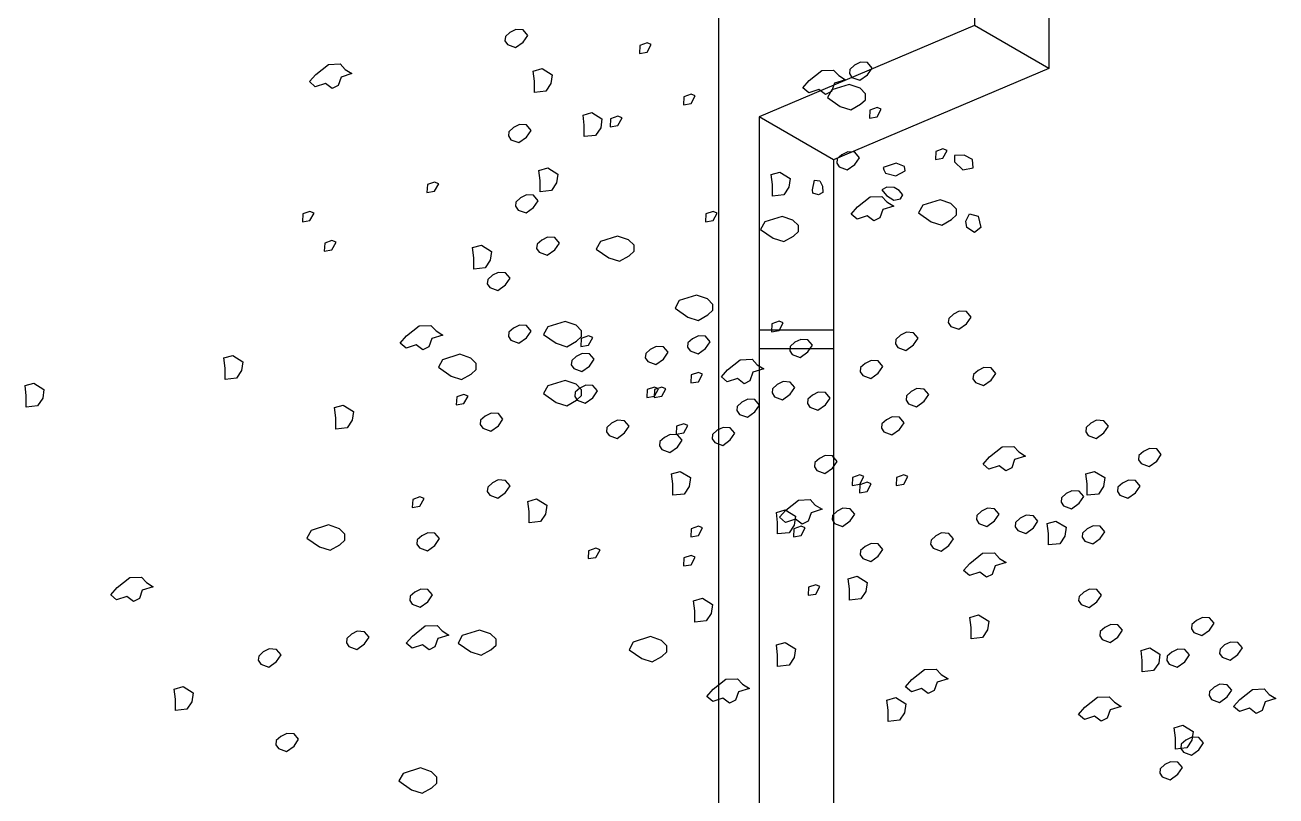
# Model space of a CAD drawing. Header units: millimetres. Extents: x 462666 to 1244237, y 2328025 to 3795663.
# Drawn here: x 1162432 to 1164119, y 2845316 to 2846356 of the extents above; entities that cross this region are included whole.
import ezdxf

# ---------------------------------------------------------------- set-up
doc = ezdxf.new("R2010")
doc.units = ezdxf.units.MM
for name, color, linetype in [('arbre', 250, 'Continuous'), ('MUR-POH', 64, 'Continuous'), ('MUR_REZ', 3, 'Continuous'), ('PLE_REZ', 200, 'Continuous')]:
    doc.layers.add(name, color=color, linetype=linetype)

# ---------------------------------------------------------------- blocks, each defined once
blk = doc.blocks.new('arbre3')
at = {"layer": 'arbre', "color": 252}
for points in [[(249.4788, 32.1911), (249.5201, 32.1759), (249.5593, 32.2042), (249.5832, 32.2389), (249.5593, 32.2672), (249.5223, 32.2694), (249.4919, 32.2541), (249.468, 32.2324), (249.4658, 32.2107)], [(263.2569, 32.1143), (263.296, 32.1208), (263.3177, 32.1599), (263.296, 32.1686), (263.2591, 32.1555)], [(261.5867, 32.0056), (261.6519, 32.0578), (261.7127, 32.06), (261.7388, 32.0317), (261.7736, 32.01), (261.7171, 31.9926), (261.7019, 31.9492), (261.6714, 31.934), (261.6367, 31.96), (261.5845, 31.9426), (261.5541, 31.9687)], [(262.7155, 31.9128), (262.7155, 31.9714), (262.709, 32.0235), (262.7546, 32.0366), (262.8067, 32.004), (262.8002, 31.9584), (262.7741, 31.9193)], [(264.1321, 31.974), (264.1973, 32.0261), (264.2582, 32.0283), (264.2843, 32), (264.319, 31.9783), (264.2625, 31.9609), (264.2473, 31.9175), (264.2169, 31.9023), (264.1821, 31.9283), (264.1299, 31.911), (264.0995, 31.937)], [(264.3526, 31.9908), (264.3939, 31.9756), (264.433, 32.0039), (264.4569, 32.0386), (264.433, 32.0669), (264.396, 32.069), (264.3656, 32.0538), (264.3417, 32.0321), (264.3395, 32.0104)], [(251.1953, 31.8723), (251.2497, 31.855), (251.2997, 31.8832), (251.3258, 31.9071), (251.3258, 31.9375), (251.2975, 31.9658), (251.241, 31.9853), (251.1519, 31.9571), (251.1301, 31.918)], [(263.4837, 31.8497), (263.5229, 31.8562), (263.5446, 31.8953), (263.5229, 31.904), (263.4859, 31.891)], [(251.3464, 31.8119), (251.3855, 31.8184), (251.4073, 31.8575), (251.3855, 31.8662), (251.3486, 31.8532)], [(249.497, 31.7006), (249.5383, 31.6854), (249.5774, 31.7137), (249.6013, 31.7484), (249.5774, 31.7767), (249.5405, 31.7788), (249.51, 31.7636), (249.4861, 31.7419), (249.484, 31.7202)], [(262.9719, 31.6849), (262.9719, 31.7435), (262.9654, 31.7956), (263.011, 31.8087), (263.0632, 31.7761), (263.0567, 31.7305), (263.0306, 31.6914)], [(263.1056, 31.7363), (263.1448, 31.7428), (263.1665, 31.7819), (263.1448, 31.7906), (263.1078, 31.7776)], [(264.783, 31.5674), (264.8221, 31.574), (264.8438, 31.6131), (264.8221, 31.6218), (264.7851, 31.6087)], [(264.2874, 31.5283), (264.3287, 31.5131), (264.3678, 31.5414), (264.3917, 31.5761), (264.3678, 31.6044), (264.3309, 31.6065), (264.3004, 31.5913), (264.2765, 31.5696), (264.2744, 31.5479)], [(264.8808, 31.5544), (264.9242, 31.5131), (264.9786, 31.524), (264.9742, 31.5674), (264.9308, 31.5892), (264.8808, 31.587)], [(262.744, 31.4), (262.744, 31.4587), (262.7374, 31.5108), (262.7831, 31.5238), (262.8352, 31.4912), (262.8287, 31.4456), (262.8026, 31.4066)], [(263.9421, 31.3783), (263.9421, 31.437), (263.9356, 31.4891), (263.9812, 31.5021), (264.0334, 31.4695), (264.0268, 31.4239), (264.0008, 31.3848)], [(264.5265, 31.4957), (264.5787, 31.4827), (264.6265, 31.5088), (264.6243, 31.5305), (264.5808, 31.5479), (264.5395, 31.5348), (264.5135, 31.5262), (264.5178, 31.5131)], [(262.1604, 31.3961), (262.1995, 31.4027), (262.2212, 31.4418), (262.1995, 31.4505), (262.1625, 31.4374)], [(264.1483, 31.411), (264.1592, 31.461), (264.1874, 31.4566), (264.2005, 31.4284), (264.2026, 31.3958), (264.1809, 31.3849), (264.1505, 31.3936)], [(249.5334, 31.3373), (249.5747, 31.3221), (249.6138, 31.3503), (249.6377, 31.3851), (249.6138, 31.4133), (249.5768, 31.4155), (249.5464, 31.4003), (249.5225, 31.3785), (249.5203, 31.3568)], [(264.3809, 31.3219), (264.4461, 31.3741), (264.5069, 31.3762), (264.533, 31.348), (264.5678, 31.3263), (264.5113, 31.3089), (264.4961, 31.2654), (264.4656, 31.2502), (264.4309, 31.2763), (264.3787, 31.2589), (264.3483, 31.285)], [(264.5308, 31.3806), (264.5678, 31.3567), (264.6026, 31.3632), (264.6156, 31.3849), (264.596, 31.4067), (264.57, 31.4219), (264.533, 31.424), (264.5069, 31.411)], [(261.5176, 31.245), (261.5567, 31.2515), (261.5784, 31.2906), (261.5567, 31.2993), (261.5197, 31.2862)], [(263.5972, 31.245), (263.6363, 31.2515), (263.658, 31.2906), (263.6363, 31.2993), (263.5993, 31.2862)], [(264.7612, 31.2459), (264.8156, 31.2285), (264.8656, 31.2567), (264.8916, 31.2806), (264.8916, 31.3111), (264.8634, 31.3393), (264.8069, 31.3589), (264.7178, 31.3306), (264.696, 31.2915)], [(263.9462, 31.1605), (264.0006, 31.1431), (264.0506, 31.1713), (264.0766, 31.1952), (264.0766, 31.2257), (264.0484, 31.2539), (263.9919, 31.2735), (263.9028, 31.2452), (263.881, 31.2061)], [(264.9392, 31.2481), (264.9588, 31.2871), (265.0044, 31.2741), (265.0174, 31.2155), (264.9848, 31.1894), (264.9457, 31.2155)], [(249.6424, 31.1193), (249.6837, 31.104), (249.7228, 31.1323), (249.7467, 31.1671), (249.7228, 31.1953), (249.6859, 31.1975), (249.6554, 31.1823), (249.6315, 31.1605), (249.6294, 31.1388)], [(263.0984, 31.0588), (263.1528, 31.0414), (263.2028, 31.0697), (263.2288, 31.0936), (263.2288, 31.124), (263.2006, 31.1522), (263.1441, 31.1718), (263.055, 31.1435), (263.0332, 31.1044)], [(261.631, 31.0938), (261.6701, 31.1003), (261.6919, 31.1394), (261.6701, 31.1481), (261.6332, 31.1351)], [(262.402, 31.0013), (262.402, 31.0599), (262.3955, 31.112), (262.4411, 31.125), (262.4932, 31.0925), (262.4867, 31.0469), (262.4607, 31.0078)], [(249.388, 30.9376), (249.4293, 30.9224), (249.4684, 30.9506), (249.4923, 30.9854), (249.4684, 31.0136), (249.4314, 31.0158), (249.401, 31.0006), (249.3771, 30.9789), (249.3749, 30.9571)], [(263.5054, 30.7537), (263.5597, 30.7363), (263.6097, 30.7646), (263.6358, 30.7885), (263.6358, 30.8189), (263.6075, 30.8471), (263.551, 30.8667), (263.4619, 30.8384), (263.4402, 30.7993)], [(264.8625, 30.7056), (264.9038, 30.6904), (264.9429, 30.7186), (264.9669, 30.7534), (264.9429, 30.7816), (264.906, 30.7838), (264.8756, 30.7686), (264.8517, 30.7469), (264.8495, 30.7251)], [(249.497, 30.6651), (249.5383, 30.6499), (249.5774, 30.6781), (249.6013, 30.7129), (249.5774, 30.7411), (249.5405, 30.7433), (249.51, 30.7281), (249.4861, 30.7063), (249.484, 30.6846)], [(262.8271, 30.6181), (262.8815, 30.6007), (262.9315, 30.629), (262.9575, 30.6529), (262.9575, 30.6833), (262.9293, 30.7115), (262.8728, 30.7311), (262.7837, 30.7028), (262.7619, 30.6637)], [(263.9375, 30.678), (263.9766, 30.6845), (263.9983, 30.7237), (263.9766, 30.7323), (263.9396, 30.7193)], [(262.0551, 30.6564), (262.1203, 30.7085), (262.1811, 30.7107), (262.2072, 30.6825), (262.242, 30.6607), (262.1855, 30.6433), (262.1703, 30.5999), (262.1398, 30.5847), (262.105, 30.6108), (262.0529, 30.5934), (262.0225, 30.6194)], [(262.9544, 30.6024), (262.9935, 30.609), (263.0152, 30.6481), (262.9935, 30.6568), (262.9566, 30.6437)], [(263.5176, 30.5784), (263.5589, 30.5632), (263.598, 30.5914), (263.6219, 30.6262), (263.598, 30.6544), (263.561, 30.6566), (263.5306, 30.6414), (263.5067, 30.6197), (263.5045, 30.598)], [(264.5899, 30.5966), (264.6312, 30.5814), (264.6703, 30.6096), (264.6942, 30.6444), (264.6703, 30.6726), (264.6334, 30.6748), (264.6029, 30.6596), (264.579, 30.6379), (264.5769, 30.6161)], [(263.2995, 30.5239), (263.3408, 30.5087), (263.3799, 30.5369), (263.4038, 30.5717), (263.3799, 30.5999), (263.3429, 30.6021), (263.3125, 30.5869), (263.2886, 30.5652), (263.2864, 30.5435)], [(264.0446, 30.5602), (264.0859, 30.545), (264.1251, 30.5733), (264.149, 30.608), (264.1251, 30.6363), (264.0881, 30.6385), (264.0577, 30.6232), (264.0338, 30.6015), (264.0316, 30.5798)], [(261.1196, 30.4315), (261.1196, 30.4902), (261.1131, 30.5423), (261.1587, 30.5553), (261.2109, 30.5227), (261.2044, 30.4771), (261.1783, 30.4381)], [(262.2845, 30.4486), (262.3389, 30.4312), (262.3889, 30.4595), (262.415, 30.4834), (262.415, 30.5138), (262.3867, 30.542), (262.3302, 30.5616), (262.2411, 30.5334), (262.2193, 30.4943)], [(262.9178, 30.4876), (262.9591, 30.4724), (262.9982, 30.5006), (263.0221, 30.5354), (262.9982, 30.5636), (262.9613, 30.5658), (262.9308, 30.5506), (262.9069, 30.5289), (262.9048, 30.5071)], [(263.7115, 30.4814), (263.7767, 30.5335), (263.8376, 30.5357), (263.8637, 30.5075), (263.8984, 30.4857), (263.8419, 30.4684), (263.8267, 30.4249), (263.7963, 30.4097), (263.7615, 30.4358), (263.7093, 30.4184), (263.6789, 30.4445)], [(264.4081, 30.4512), (264.4494, 30.436), (264.4886, 30.4643), (264.5125, 30.499), (264.4886, 30.5273), (264.4516, 30.5294), (264.4212, 30.5142), (264.3973, 30.4925), (264.3951, 30.4708)], [(263.5216, 30.4135), (263.5607, 30.42), (263.5824, 30.4591), (263.5607, 30.4678), (263.5237, 30.4547)], [(264.9897, 30.4149), (265.031, 30.3997), (265.0702, 30.4279), (265.0941, 30.4627), (265.0702, 30.4909), (265.0332, 30.4931), (265.0028, 30.4779), (264.9789, 30.4562), (264.9767, 30.4345)], [(260.0937, 30.2891), (260.0937, 30.3477), (260.0872, 30.3999), (260.1328, 30.4129), (260.185, 30.3803), (260.1785, 30.3347), (260.1524, 30.2956)], [(262.8271, 30.313), (262.8815, 30.2957), (262.9315, 30.3239), (262.9575, 30.3478), (262.9575, 30.3782), (262.9293, 30.4065), (262.8728, 30.426), (262.7837, 30.3978), (262.7619, 30.3587)], [(262.936, 30.3241), (262.9773, 30.3089), (263.0164, 30.3371), (263.0403, 30.3719), (263.0164, 30.4001), (262.9794, 30.4023), (262.949, 30.3871), (262.9251, 30.3653), (262.9229, 30.3436)], [(263.2947, 30.3379), (263.3338, 30.3444), (263.3555, 30.3835), (263.3338, 30.3922), (263.2969, 30.3791)], [(263.3325, 30.3379), (263.3716, 30.3444), (263.3934, 30.3835), (263.3716, 30.3922), (263.3347, 30.3791)], [(263.9538, 30.3422), (263.9951, 30.327), (264.0342, 30.3553), (264.0581, 30.39), (264.0342, 30.4183), (263.9972, 30.4204), (263.9668, 30.4052), (263.9429, 30.3835), (263.9407, 30.3618)], [(262.3116, 30.3001), (262.3507, 30.3066), (262.3725, 30.3457), (262.3507, 30.3544), (262.3138, 30.3414)], [(263.772, 30.2514), (263.8133, 30.2362), (263.8524, 30.2644), (263.8764, 30.2992), (263.8524, 30.3274), (263.8155, 30.3296), (263.7851, 30.3144), (263.7612, 30.2927), (263.759, 30.2709)], [(264.1355, 30.2877), (264.1768, 30.2725), (264.2159, 30.3008), (264.2399, 30.3355), (264.2159, 30.3638), (264.179, 30.3659), (264.1486, 30.3507), (264.1247, 30.329), (264.1225, 30.3073)], [(264.6444, 30.3059), (264.6857, 30.2907), (264.7248, 30.3189), (264.7488, 30.3537), (264.7248, 30.3819), (264.6879, 30.3841), (264.6575, 30.3689), (264.6336, 30.3472), (264.6314, 30.3254)], [(249.3516, 30.2109), (249.3929, 30.1957), (249.432, 30.2239), (249.4559, 30.2587), (249.432, 30.2869), (249.3951, 30.2891), (249.3646, 30.2739), (249.3407, 30.2522), (249.3386, 30.2304)], [(261.6896, 30.1752), (261.6896, 30.2338), (261.6831, 30.2859), (261.7287, 30.2989), (261.7808, 30.2664), (261.7743, 30.2208), (261.7482, 30.1817)], [(263.0995, 30.1424), (263.1408, 30.1272), (263.18, 30.1554), (263.2039, 30.1902), (263.18, 30.2184), (263.143, 30.2206), (263.1126, 30.2054), (263.0887, 30.1837), (263.0865, 30.1619)], [(263.4459, 30.1489), (263.4851, 30.1554), (263.5068, 30.1945), (263.4851, 30.2032), (263.4481, 30.1902)], [(264.5172, 30.1606), (264.5585, 30.1453), (264.5976, 30.1736), (264.6215, 30.2084), (264.5976, 30.2366), (264.5607, 30.2388), (264.5302, 30.2236), (264.5063, 30.2018), (264.5042, 30.1801)], [(265.5713, 30.1424), (265.6126, 30.1272), (265.6518, 30.1554), (265.6757, 30.1902), (265.6518, 30.2184), (265.6148, 30.2206), (265.5844, 30.2054), (265.5605, 30.1837), (265.5583, 30.1619)], [(263.3722, 30.0697), (263.4135, 30.0545), (263.4526, 30.0828), (263.4765, 30.1175), (263.4526, 30.1458), (263.4156, 30.1479), (263.3852, 30.1327), (263.3613, 30.111), (263.3591, 30.0893)], [(263.6448, 30.1061), (263.6861, 30.0908), (263.7252, 30.1191), (263.7491, 30.1538), (263.7252, 30.1821), (263.6883, 30.1843), (263.6578, 30.1691), (263.6339, 30.1473), (263.6318, 30.1256)], [(265.0614, 30.0316), (265.1266, 30.0838), (265.1875, 30.0859), (265.2136, 30.0577), (265.2483, 30.036), (265.1918, 30.0186), (265.1766, 29.9751), (265.1462, 29.9599), (265.1114, 29.986), (265.0592, 29.9686), (265.0288, 29.9947)], [(265.844, 29.997), (265.8853, 29.9818), (265.9244, 30.0101), (265.9483, 30.0448), (265.9244, 30.0731), (265.8874, 30.0753), (265.857, 30.0601), (265.8331, 30.0383), (265.8309, 30.0166)], [(264.1719, 29.9607), (264.2132, 29.9455), (264.2523, 29.9737), (264.2762, 30.0085), (264.2523, 30.0368), (264.2153, 30.0389), (264.1849, 30.0237), (264.161, 30.002), (264.1588, 29.9803)], [(249.388, 29.8657), (249.4293, 29.8505), (249.4684, 29.8787), (249.4923, 29.9135), (249.4684, 29.9417), (249.4314, 29.9439), (249.401, 29.9287), (249.3771, 29.907), (249.3749, 29.8852)], [(263.4279, 29.8334), (263.4279, 29.892), (263.4214, 29.9441), (263.467, 29.9571), (263.5191, 29.9246), (263.5126, 29.879), (263.4865, 29.8399)], [(265.5652, 29.8334), (265.5652, 29.892), (265.5587, 29.9441), (265.6043, 29.9571), (265.6564, 29.9246), (265.6499, 29.879), (265.6238, 29.8399)], [(264.3534, 29.8843), (264.3925, 29.8908), (264.4143, 29.9299), (264.3925, 29.9386), (264.3556, 29.9256)], [(264.3912, 29.8465), (264.4303, 29.853), (264.4521, 29.8922), (264.4303, 29.9008), (264.3934, 29.8878)], [(264.5803, 29.8843), (264.6194, 29.8908), (264.6411, 29.9299), (264.6194, 29.9386), (264.5824, 29.9256)], [(265.7349, 29.8335), (265.7762, 29.8183), (265.8153, 29.8466), (265.8393, 29.8813), (265.8153, 29.9096), (265.7784, 29.9118), (265.748, 29.8965), (265.7241, 29.8748), (265.7219, 29.8531)], [(262.0847, 29.7709), (262.1239, 29.7775), (262.1456, 29.8166), (262.1239, 29.8253), (262.0869, 29.8122)], [(262.687, 29.6909), (262.687, 29.7496), (262.6805, 29.8017), (262.7261, 29.8147), (262.7782, 29.7821), (262.7717, 29.7365), (262.7456, 29.6974)], [(265.4441, 29.779), (265.4854, 29.7638), (265.5245, 29.7921), (265.5485, 29.8268), (265.5245, 29.8551), (265.4876, 29.8573), (265.4572, 29.842), (265.4333, 29.8203), (265.4311, 29.7986)], [(263.9693, 29.634), (263.9693, 29.6926), (263.9628, 29.7447), (264.0084, 29.7577), (264.0606, 29.7252), (264.0541, 29.6796), (264.028, 29.6405)], [(264.0115, 29.7567), (264.0767, 29.8089), (264.1376, 29.8111), (264.1636, 29.7828), (264.1984, 29.7611), (264.1419, 29.7437), (264.1267, 29.7003), (264.0963, 29.685), (264.0615, 29.7111), (264.0093, 29.6937), (263.9789, 29.7198)], [(264.2627, 29.6882), (264.304, 29.673), (264.3432, 29.7012), (264.3671, 29.736), (264.3432, 29.7642), (264.3062, 29.7664), (264.2758, 29.7512), (264.2519, 29.7295), (264.2497, 29.7078)], [(265.0079, 29.6882), (265.0492, 29.673), (265.0883, 29.7012), (265.1123, 29.736), (265.0883, 29.7642), (265.0514, 29.7664), (265.021, 29.7512), (264.9971, 29.7295), (264.9949, 29.7078)], [(265.2078, 29.6519), (265.2491, 29.6367), (265.2883, 29.6649), (265.3122, 29.6997), (265.2883, 29.7279), (265.2513, 29.7301), (265.2209, 29.7149), (265.197, 29.6931), (265.1948, 29.6714)], [(265.3657, 29.577), (265.3657, 29.6356), (265.3592, 29.6877), (265.4048, 29.7008), (265.4569, 29.6682), (265.4504, 29.6226), (265.4243, 29.5835)], [(249.0245, 29.5932), (249.0658, 29.578), (249.1049, 29.6062), (249.1288, 29.641), (249.1049, 29.6692), (249.0679, 29.6714), (249.0375, 29.6562), (249.0136, 29.6345), (249.0114, 29.6127)], [(261.6063, 29.5673), (261.6606, 29.5499), (261.7106, 29.5781), (261.7367, 29.602), (261.7367, 29.6325), (261.7085, 29.6607), (261.6519, 29.6803), (261.5628, 29.652), (261.5411, 29.6129)], [(263.5216, 29.6198), (263.5607, 29.6263), (263.5824, 29.6654), (263.5607, 29.6741), (263.5237, 29.661)], [(264.0509, 29.6198), (264.09, 29.6263), (264.1118, 29.6654), (264.09, 29.6741), (264.0531, 29.661)], [(264.7716, 29.561), (264.8129, 29.5458), (264.8521, 29.5741), (264.876, 29.6088), (264.8521, 29.6371), (264.8151, 29.6392), (264.7847, 29.624), (264.7608, 29.6023), (264.7586, 29.5806)], [(265.5532, 29.5974), (265.5945, 29.5822), (265.6336, 29.6104), (265.6575, 29.6452), (265.6336, 29.6734), (265.5966, 29.6756), (265.5662, 29.6604), (265.5423, 29.6386), (265.5401, 29.6169)], [(262.9922, 29.5064), (263.0313, 29.5129), (263.0531, 29.552), (263.0313, 29.5607), (262.9944, 29.5476)], [(264.4081, 29.5065), (264.4494, 29.4913), (264.4886, 29.5196), (264.5125, 29.5543), (264.4886, 29.5826), (264.4516, 29.5847), (264.4212, 29.5695), (264.3973, 29.5478), (264.3951, 29.5261)], [(263.4837, 29.4686), (263.5229, 29.4751), (263.5446, 29.5142), (263.5229, 29.5229), (263.4859, 29.5099)], [(264.9614, 29.4819), (265.0266, 29.534), (265.0875, 29.5362), (265.1136, 29.508), (265.1483, 29.4862), (265.0918, 29.4688), (265.0766, 29.4254), (265.0462, 29.4102), (265.0114, 29.4363), (264.9592, 29.4189), (264.9288, 29.4449)], [(248.9881, 29.3025), (249.0294, 29.2873), (249.0685, 29.3155), (249.0924, 29.3503), (249.0685, 29.3785), (249.0316, 29.3807), (249.0011, 29.3655), (248.9772, 29.3438), (248.9751, 29.3221)], [(260.5618, 29.3569), (260.627, 29.4091), (260.6878, 29.4113), (260.7139, 29.383), (260.7487, 29.3613), (260.6922, 29.3439), (260.677, 29.3005), (260.6465, 29.2852), (260.6117, 29.3113), (260.5596, 29.2939), (260.5292, 29.32)], [(264.1265, 29.3174), (264.1657, 29.3239), (264.1874, 29.363), (264.1657, 29.3717), (264.1287, 29.3587)], [(264.3398, 29.2921), (264.3398, 29.3508), (264.3333, 29.4029), (264.3789, 29.4159), (264.431, 29.3833), (264.4245, 29.3377), (264.3985, 29.2986)], [(263.5419, 29.1782), (263.5419, 29.2368), (263.5354, 29.2889), (263.581, 29.302), (263.6331, 29.2694), (263.6266, 29.2238), (263.6005, 29.1847)], [(265.535, 29.2703), (265.5763, 29.2551), (265.6154, 29.2834), (265.6393, 29.3181), (265.6154, 29.3464), (265.5785, 29.3486), (265.548, 29.3334), (265.5241, 29.3116), (265.522, 29.2899)], [(264.9667, 29.0927), (264.9667, 29.1514), (264.9602, 29.2035), (265.0058, 29.2165), (265.058, 29.1839), (265.0515, 29.1383), (265.0254, 29.0993)], [(265.644, 29.0887), (265.6853, 29.0735), (265.7245, 29.1017), (265.7484, 29.1365), (265.7245, 29.1647), (265.6875, 29.1669), (265.6571, 29.1517), (265.6332, 29.1299), (265.631, 29.1082)], [(266.1166, 29.125), (266.1579, 29.1098), (266.197, 29.138), (266.2209, 29.1728), (266.197, 29.201), (266.1601, 29.2032), (266.1296, 29.188), (266.1057, 29.1663), (266.1036, 29.1446)], [(248.661, 29.0845), (248.7023, 29.0693), (248.7414, 29.0975), (248.7653, 29.1323), (248.7414, 29.1605), (248.7044, 29.1627), (248.674, 29.1475), (248.6501, 29.1258), (248.6479, 29.104)], [(262.0866, 29.1071), (262.1518, 29.1592), (262.2127, 29.1614), (262.2388, 29.1331), (262.2736, 29.1114), (262.2171, 29.094), (262.2018, 29.0506), (262.1714, 29.0354), (262.1366, 29.0614), (262.0845, 29.0441), (262.054, 29.0701)], [(262.3863, 29.0249), (262.4406, 29.0075), (262.4906, 29.0358), (262.5167, 29.0597), (262.5167, 29.0901), (262.4884, 29.1183), (262.4319, 29.1379), (262.3428, 29.1096), (262.3211, 29.0705)], [(263.268, 28.991), (263.3223, 28.9736), (263.3723, 29.0019), (263.3984, 29.0258), (263.3984, 29.0562), (263.3701, 29.0844), (263.3136, 29.104), (263.2245, 29.0757), (263.2028, 29.0366)], [(248.2066, 28.9937), (248.2479, 28.9784), (248.287, 29.0067), (248.3109, 29.0415), (248.287, 29.0697), (248.2501, 29.0719), (248.2196, 29.0567), (248.1957, 29.0349), (248.1935, 29.0132)], [(263.9693, 28.9503), (263.9693, 29.0089), (263.9628, 29.0611), (264.0084, 29.0741), (264.0606, 29.0415), (264.0541, 28.9959), (264.028, 28.9568)], [(265.8501, 28.9218), (265.8501, 28.9805), (265.8436, 29.0326), (265.8892, 29.0456), (265.9414, 29.013), (265.9349, 28.9674), (265.9088, 28.9283)], [(265.9894, 28.9615), (266.0307, 28.9463), (266.0698, 28.9745), (266.0937, 29.0093), (266.0698, 29.0375), (266.0328, 29.0397), (266.0024, 29.0245), (265.9785, 29.0028), (265.9763, 28.981)], [(266.262, 28.9978), (266.3033, 28.9826), (266.3424, 29.0109), (266.3663, 29.0456), (266.3424, 29.0739), (266.3055, 29.076), (266.275, 29.0608), (266.2511, 29.0391), (266.249, 29.0174)], [(264.6614, 28.8822), (264.7266, 28.9343), (264.7875, 28.9365), (264.8136, 28.9082), (264.8484, 28.8865), (264.7919, 28.8691), (264.7766, 28.8257), (264.7462, 28.8105), (264.7114, 28.8365), (264.6593, 28.8192), (264.6288, 28.8452)], [(260.8632, 28.7224), (260.8632, 28.7811), (260.8566, 28.8332), (260.9023, 28.8462), (260.9544, 28.8136), (260.9479, 28.768), (260.9218, 28.7289)], [(263.6365, 28.8322), (263.7017, 28.8843), (263.7626, 28.8865), (263.7887, 28.8583), (263.8234, 28.8365), (263.7669, 28.8192), (263.7517, 28.7757), (263.7213, 28.7605), (263.6865, 28.7866), (263.6343, 28.7692), (263.6039, 28.7953)], [(266.2075, 28.7798), (266.2488, 28.7646), (266.2879, 28.7929), (266.3118, 28.8276), (266.2879, 28.8559), (266.2509, 28.858), (266.2205, 28.8428), (266.1966, 28.8211), (266.1944, 28.7994)], [(264.5393, 28.6655), (264.5393, 28.7241), (264.5328, 28.7762), (264.5784, 28.7892), (264.6305, 28.7567), (264.624, 28.7111), (264.5979, 28.672)], [(265.5541, 28.7397), (265.6193, 28.7918), (265.6802, 28.794), (265.7062, 28.7657), (265.741, 28.744), (265.6845, 28.7266), (265.6693, 28.6832), (265.6389, 28.668), (265.6041, 28.694), (265.5519, 28.6766), (265.5215, 28.7027)], [(266.353, 28.7796), (266.4182, 28.8317), (266.479, 28.8339), (266.5051, 28.8057), (266.5399, 28.7839), (266.4834, 28.7665), (266.4681, 28.7231), (266.4377, 28.7079), (266.4029, 28.734), (266.3508, 28.7166), (266.3203, 28.7426)], [(248.2975, 28.5576), (248.3388, 28.5424), (248.3779, 28.5707), (248.4018, 28.6054), (248.3779, 28.6337), (248.3409, 28.6358), (248.3105, 28.6206), (248.2866, 28.5989), (248.2844, 28.5772)], [(266.0211, 28.523), (266.0211, 28.5817), (266.0146, 28.6338), (266.0602, 28.6468), (266.1124, 28.6142), (266.1058, 28.5686), (266.0798, 28.5295)], [(266.0621, 28.5073), (266.1034, 28.4921), (266.1425, 28.5203), (266.1664, 28.5551), (266.1425, 28.5833), (266.1055, 28.5855), (266.0751, 28.5703), (266.0512, 28.5486), (266.049, 28.5269)], [(265.953, 28.3801), (265.9943, 28.3649), (266.0334, 28.3932), (266.0574, 28.4279), (266.0334, 28.4562), (265.9965, 28.4583), (265.9661, 28.4431), (265.9422, 28.4214), (265.94, 28.3997)], [(262.0811, 28.3131), (262.1354, 28.2957), (262.1854, 28.3239), (262.2115, 28.3478), (262.2115, 28.3782), (262.1832, 28.4065), (262.1267, 28.426), (262.0376, 28.3978), (262.0159, 28.3587)]]:
    blk.add_lwpolyline(points, close=True, dxfattribs=at)

msp = doc.modelspace()

# ---------------------------------------------------------------- linework, layer by layer
at = {"layer": 'MUR_REZ'}
msp.add_line((1163367.7, 2841149.7), (1163367.7, 2846626.7), dxfattribs=at)
at = {"layer": 'PLE_REZ', "linetype": 'Continuous'}
for p, q in [((1163712.4, 2846559.8), (1163712.4, 2846355.3)), ((1163812.4, 2846551.6), (1163812.4, 2846297.6)), ((1163712.4, 2846355.3), (1163422.1, 2846232.1)), ((1163812.4, 2846297.6), (1163712.4, 2846355.3)), ((1163812.4, 2846297.6), (1163522.1, 2846174.3)), ((1163522.1, 2846174.3), (1163422.1, 2846232.1)), ((1163422.1, 2846232.1), (1163422.1, 2843449.7)), ((1163522.1, 2846174.3), (1163522.1, 2842549.7)), ((1163522.1, 2845944.3), (1163422.1, 2845944.3)), ((1163522.1, 2845919.3), (1163422.1, 2845919.3))]:
    msp.add_line(p, q, dxfattribs=at)

# ---------------------------------------------------------------- block references
at = {"layer": 'arbre', "xscale": 261.3775937935833, "yscale": 261.3775937935833, "zscale": 261.3775937935833}
msp.add_blockref('arbre3', (1097874.5, 2837915.6), dxfattribs=at)
at = {"layer": 'MUR-POH', "color": 252, "xscale": 261.3775937935833, "yscale": 261.3775937935833, "zscale": 261.3775937935833}
msp.add_blockref('arbre3', (1094451.3, 2837923.8), dxfattribs=at)

doc.saveas('drawing.dxf')
